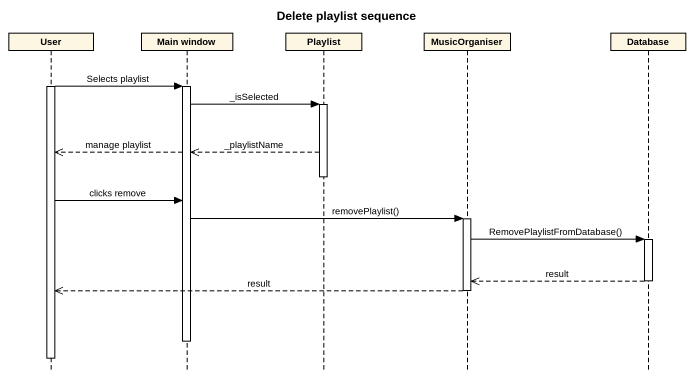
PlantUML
@startuml
title Delete playlist sequence
hide footbox
participant User
participant "Main window" as Main_window
participant Playlist
participant MusicOrganiser
participant "Database" as Database_

activate User
User -> Main_window : Selects playlist
activate Main_window
Main_window -> Playlist : _isSelected
activate Playlist
Main_window -->> User : manage playlist
Playlist -->> Main_window : _playlistName
deactivate Playlist
User -> Main_window : clicks remove
Main_window -> MusicOrganiser : removePlaylist()
activate MusicOrganiser
MusicOrganiser -> Database_ : RemovePlaylistFromDatabase()
activate Database_
Database_ -->> MusicOrganiser : result
deactivate Database_
MusicOrganiser -->> User : result
deactivate MusicOrganiser
deactivate Main_window
deactivate User
@enduml
